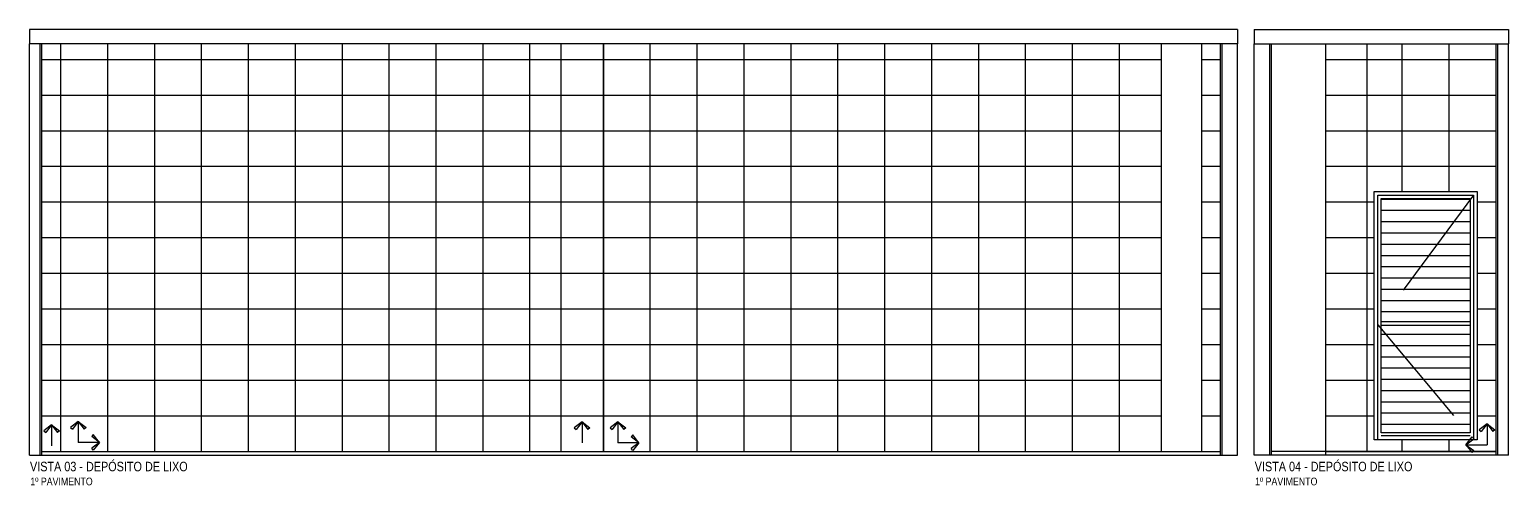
# Model space of a CAD drawing. Header units: metres. Extents: x 3 to 168, y -142 to 28.
# Drawn here: x 27.58 to 40.09, y -141.84 to -137.99 of the extents above; entities that cross this region are included whole.
import ezdxf

# ---------------------------------------------------------------- set-up
doc = ezdxf.new("R2010")
doc.units = ezdxf.units.M
doc.linetypes.add('DASHEDX2', pattern=[1.5, 1, -0.5])
for name, color, linetype in [('ARQ-ALV ACAB', 4, 'Continuous'), ('ARQ-ALV OSSO', 5, 'Continuous'), ('ARQ-AUX', 7, 'Continuous'), ('ARQ-AUX1', 1, 'Continuous'), ('ARQ-AUX2', 2, 'Continuous'), ('ARQ-CAX', 1, 'Continuous'), ('ARQ-CERÂMICA', 7, 'Continuous'), ('ARQ-PRJ', 7, 'DASHEDX2'), ('ARQ-TXT', 2, 'Continuous')]:
    doc.layers.add(name, color=color, linetype=linetype)
doc.styles.add('Adesa', font='ARIALN.TTF')

# ---------------------------------------------------------------- blocks, each defined once
blk = doc.blocks.new('Seta para pag.piso')
for p, q in [((0, 0.1126), (-0.0418, 0.0796)), ((-0.0418, 0.0796), (-0.0312, 0.0715)), ((0, 0.1126), (-0.0312, 0.0715)), ((0, 0.1126), (0, 0)), ((0, 0.1126), (0.0418, 0.0795)), ((0, 0.1126), (0.0312, 0.0715)), ((0.0418, 0.0795), (0.0312, 0.0715)), ((-0.1126, 0), (-0.0795, 0.0418)), ((-0.1126, 0), (-0.0715, 0.0312)), ((-0.1126, 0), (0, 0)), ((-0.1126, 0), (-0.0796, -0.0418)), ((-0.1126, 0), (-0.0715, -0.0312)), ((-0.0795, 0.0418), (-0.0715, 0.0312)), ((-0.0796, -0.0418), (-0.0715, -0.0312))]:
    blk.add_line(p, q)
blk = doc.blocks.new('A$C6d6dbca2')
for p, q in [((0.066, 0.178), (0, 0.126)), ((0, 0.126), (0.017, 0.113)), ((0.066, 0.178), (0.017, 0.113)), ((0.066, 0.178), (0.066, 0)), ((0.066, 0.178), (0.132, 0.126)), ((0.066, 0.178), (0.115, 0.113)), ((0.132, 0.126), (0.115, 0.113))]:
    blk.add_line(p, q)
blk = doc.blocks.new('AREAS MOLHADAS')
at = {"layer": 'ARQ-AUX'}
h = blk.add_hatch(dxfattribs=at)
h.set_pattern_fill('LINE', color=256, scale=0.03)
h.set_pattern_definition([(0, (38.42921, -129.038735), (0, 0.09525), [])])
h.paths.add_polyline_path([(39.0121, -139.3874), (39.7629, -139.3874), (39.7629, -139.4481), (39.0121, -140.4391)])
h.paths.add_polyline_path([(39.7629, -139.4481), (39.7629, -140.4574), (39.0121, -140.4574), (39.0121, -140.4391)])
h.paths.add_polyline_path([(39.0121, -140.5302), (39.0121, -140.4874), (39.7629, -140.4874), (39.7629, -141.4974), (39.7532, -141.4974)])
h.paths.add_polyline_path([(39.0121, -140.5302), (39.7532, -141.4974), (39.0121, -141.4974)], flags=17)
at = {"layer": 'ARQ-CERÂMICA'}
h = blk.add_hatch(dxfattribs=at)
h.set_pattern_fill('LINE', color=256, scale=0.095)
h.set_pattern_definition([(0, (27.84048, -141.55738), (0, 0.301625), [])])
h.paths.add_polyline_path([(27.6805, -141.5574), (27.8405, -141.5574), (27.8405, -138.1074), (27.6805, -138.1074)])
h.paths.add_polyline_path([(27.8405, -141.5574), (32.0705, -141.5574), (32.0705, -138.1074), (27.8405, -138.1074)])
h.paths.add_polyline_path([(32.0705, -141.5574), (32.4305, -141.5574), (32.4305, -138.1074), (32.0705, -138.1074)])
h.paths.add_polyline_path([(32.4305, -141.5574), (37.1505, -141.5574), (37.1505, -138.1074), (32.4305, -138.1074)])
h.paths.add_polyline_path([(37.4905, -141.5574), (37.6505, -141.5574), (37.6505, -138.1074), (37.4905, -138.1074)])
h = blk.add_hatch(dxfattribs=at)
h.set_pattern_fill('LINE', color=256, scale=0.125, angle=90)
h.set_pattern_definition([(90, (27.8405, -141.55738), (-0.396875, 2e-17), [])])
h.paths.add_polyline_path([(27.8405, -138.1074), (27.8405, -141.5574), (32.0705, -141.5574), (32.0705, -138.1074)])
h = blk.add_hatch(dxfattribs=at)
h.set_pattern_fill('LINE', color=256, scale=0.125, angle=90)
h.set_pattern_definition([(90, (32.4305, -141.55738), (-0.396875, 2e-17), [])])
h.paths.add_polyline_path([(32.4305, -138.1074), (32.4305, -141.5574), (37.1505, -141.5574), (37.1505, -138.1074)])
h = blk.add_hatch(dxfattribs=at)
h.set_pattern_fill('LINE', color=256, scale=0.095)
h.set_pattern_definition([(0, (39.9829, -141.55738), (0, 0.301625), [])])
h.paths.add_polyline_path([(39.9829, -138.1074), (38.893, -138.1074), (38.893, -141.5574), (39.9829, -141.5574)])
h.paths.add_polyline_path([(39.8229, -139.3574), (39.8229, -141.4575), (38.9521, -141.4575), (38.9521, -139.3574)], flags=16)
h.paths.add_polyline_path([(39.7929, -139.3874), (39.7929, -141.4575), (38.9821, -141.4575), (38.9821, -139.3874)], flags=0)
h.paths.add_polyline_path([(39.7629, -139.4174), (39.7629, -141.3975), (39.0121, -141.3975), (39.0121, -140.5209), (38.9821, -140.4849), (39.0121, -140.4443), (39.0121, -139.4174)], flags=0)
h.paths.add_polyline_path([(38.5429, -141.5574), (38.893, -141.5574), (38.893, -138.1074), (38.5429, -138.1074)])
h = blk.add_hatch(dxfattribs=at)
h.set_pattern_fill('LINE', color=256, scale=0.125, angle=90)
h.set_pattern_definition([(90, (39.9829, -141.55738), (-0.396875, 2e-17), [])])
h.paths.add_polyline_path([(39.9829, -138.1074), (38.893, -138.1074), (38.893, -141.5574), (39.9829, -141.5574)])
h.paths.add_polyline_path([(39.8229, -139.3574), (39.8229, -141.4575), (38.9521, -141.4575), (38.9521, -139.3574)], flags=16)
h.paths.add_polyline_path([(39.7929, -139.3874), (39.7929, -141.4575), (38.9821, -141.4575), (38.9821, -139.3874)], flags=0)
h.paths.add_polyline_path([(39.7629, -139.4174), (39.7629, -141.3975), (39.0121, -141.3975), (39.0121, -140.5209), (38.9821, -140.4849), (39.0121, -140.4443), (39.0121, -139.4174)], flags=0)
at = {"layer": 'ARQ-ALV ACAB'}
for p, q in [((27.6805, -141.5874), (27.6805, -138.1074, 0)), ((37.6505, -141.5874, 0), (37.6505, -138.1074)), ((38.0829, -141.5874, 0), (38.0829, -138.1074)), ((39.9829, -141.5874), (39.9829, -138.1074, 0)), ((27.6805, -141.5574), (37.6505, -141.5574, 0)), ((39.9829, -141.5574), (38.0829, -141.5574, 0))]:
    blk.add_line(p, q, dxfattribs=at)
at = {"layer": 'ARQ-ALV OSSO'}
for p, q in [((27.5755, -141.5874), (27.5755, -138.1074, 0)), ((27.6655, -141.5874), (27.6655, -138.1074, 0)), ((37.6655, -141.5874, 0), (37.6655, -138.1074)), ((37.7954, -141.5874, 0), (37.7954, -138.1074)), ((37.938, -141.5874, 0), (37.938, -138.1074)), ((38.0679, -141.5874, 0), (38.0679, -138.1074)), ((39.9979, -141.5874), (39.9979, -138.1074, 0)), ((40.0879, -141.5874), (40.0879, -138.1074, 0)), ((27.5755, -141.5874), (37.7954, -141.5874, 0)), ((40.0879, -141.5874), (37.938, -141.5874, 0))]:
    blk.add_line(p, q, dxfattribs=at)
at = {"layer": 'ARQ-AUX1'}
blk.add_line((38.5429, -141.5874, 0), (38.5429, -138.1074), dxfattribs=at)
at = {"layer": 'ARQ-AUX2'}
for p, q in [((37.7954, -137.9874), (27.5755, -137.9874, 0)), ((37.938, -137.9874), (40.0879, -137.9874, 0)), ((37.7954, -138.1074), (27.5755, -138.1074, 0)), ((27.8405, -141.5574, 0), (27.8405, -138.1074, 0)), ((32.0705, -138.1074), (32.0705, -141.5574)), ((32.4305, -138.1074), (32.4305, -141.5574)), ((37.1505, -138.1074), (37.1505, -141.5574)), ((37.4905, -138.1074), (37.4905, -141.5574)), ((37.938, -138.1074), (40.0879, -138.1074, 0)), ((38.893, -141.5574), (38.893, -138.1074))]:
    blk.add_line(p, q, dxfattribs=at)
at = {"layer": 'ARQ-AUX2', "elevation": 0}
for points in [[(27.5755, -137.9874), (27.5755, -138.1074)], [(40.0879, -137.9874), (40.0879, -138.1074)]]:
    blk.add_lwpolyline(points, dxfattribs=at)
at = {"layer": 'ARQ-AUX2'}
for points in [[(37.7954, -137.9874), (37.7954, -138.1074)], [(37.938, -137.9874), (37.938, -138.1074)]]:
    blk.add_lwpolyline(points, dxfattribs=at)
at = {"layer": 'ARQ-CAX'}
for p, q in [((39.0121, -140.4574, 0), (39.7629, -140.4574, 0)), ((39.0121, -140.4874, 0), (39.7629, -140.4874, 0))]:
    blk.add_line(p, q, dxfattribs=at)
at = {"layer": 'ARQ-CAX', "elevation": 0}
for points in [[(38.9521, -139.3574), (39.8229, -139.3574), (39.8229, -141.4575), (38.9521, -141.4575)], [(38.9821, -139.3874), (39.7929, -139.3874), (39.7929, -141.4575), (38.9821, -141.4575)], [(39.0121, -139.4174), (39.7629, -139.4174), (39.7629, -141.3975), (39.0121, -141.3975)]]:
    blk.add_lwpolyline(points, close=True, dxfattribs=at)
at = {"layer": 'ARQ-PRJ', "elevation": 0}
blk.add_lwpolyline([(39.7929, -139.3874), (38.9821, -140.4849), (39.7929, -141.4575)], dxfattribs=at)
at = {"layer": 'ARQ-CERÂMICA'}
for p in [(27.6955, -141.5091), (32.1845, -141.4838)]:
    blk.add_blockref('A$C6d6dbca2', p, dxfattribs=at)
at = {"layer": 'ARQ-CERÂMICA', "yscale": 1.58230973583663, "zscale": 1.58230973583663}
for p, xscale, rotation in [((27.9877, -141.4796), 1.58230973583663, 270), ((32.5533, -141.4831), 1.58230973583663, 270), ((39.907, -141.5), -1.58230973583663, 90)]:
    blk.add_blockref('Seta para pag.piso', p, dxfattribs=dict(at, xscale=xscale, rotation=rotation))
at = {"layer": 'ARQ-TXT', "ltscale": 0.5, "style": 'Adesa'}
for s, p in [('VISTA 03 - DEPÓSITO DE LIXO', (27.5789, -141.7237, 0)), ('VISTA 04 - DEPÓSITO DE LIXO', (37.9414, -141.7237, 0))]:
    blk.add_text(s, height=0.08, dxfattribs=at).set_placement(p)
at = {"layer": 'ARQ-TXT', "style": 'Adesa'}
for p in [(27.5816, -141.8426, 217.9394), (37.9441, -141.8426, 217.9394)]:
    blk.add_text('1º PAVIMENTO', height=0.065, dxfattribs=at).set_placement(p)

msp = doc.modelspace()

# ---------------------------------------------------------------- block references
msp.add_blockref('AREAS MOLHADAS', (0, 0))

doc.saveas('drawing.dxf')
